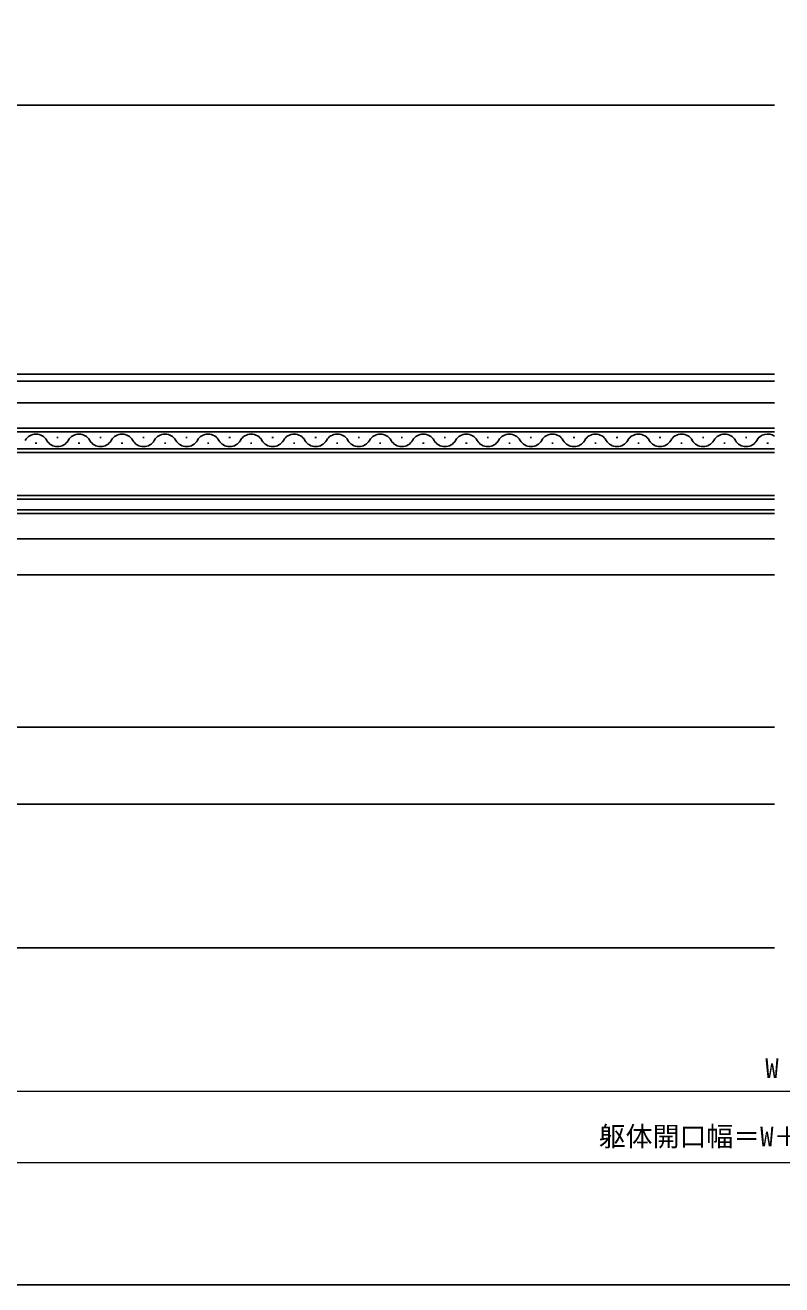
# Model space of a CAD drawing. Units: millimetres, scale not verified. Extents: x -437 to 438, y -681 to 679.
# Drawn here: x -209.7 to 1.3, y -681.2 to -329.9 of the extents above; entities that cross this region are included whole.
import ezdxf
from ezdxf.enums import TextEntityAlignment as Align

# ---------------------------------------------------------------- set-up
doc = ezdxf.new("R2010")
doc.units = ezdxf.units.MM
doc.header["$LTSCALE"] = 4
for name, color, linetype in [('0-3_YKK_12', 2, 'Continuous'), ('0-6_YKK_ZWAK', 7, 'Continuous'), ('0-7_YSS_K', 3, 'Continuous')]:
    doc.layers.add(name, color=color, linetype=linetype)
doc.layers.add('0-5_YKK_D', color=6, linetype='Continuous', lineweight=18)
doc.styles.add('ＭＳ ゴシック', font='')
doc.styles.get('ＭＳ ゴシック').set_extended_font_data('MS Gothic')

msp = doc.modelspace()

# ---------------------------------------------------------------- linework, layer by layer
at = {"layer": '0-3_YKK_12'}
for p, q in [((-0.8, -352.2), (-333.767, -352.2)), ((-302.067, -427.2), (-0.8, -427.2)), ((-278.067, -429.2), (-0.8, -429.2)), ((-278.267, -435.2), (-0.8, -435.2)), ((-292.767, -442.3), (-0.8, -442.3)), ((-0.8, -443.3), (-292.767, -443.3)), ((-200.889, -444.94), (-200.489, -444.94)), ((-188.889, -444.94), (-188.489, -444.94)), ((-176.889, -444.94), (-176.489, -444.94)), ((-164.889, -444.94), (-164.489, -444.94)), ((-152.889, -444.94), (-152.489, -444.94)), ((-140.889, -444.94), (-140.489, -444.94)), ((-128.889, -444.94), (-128.489, -444.94)), ((-116.889, -444.94), (-116.489, -444.94)), ((-104.889, -444.94), (-104.489, -444.94)), ((-92.889, -444.94), (-92.489, -444.94)), ((-80.889, -444.94), (-80.489, -444.94)), ((-68.889, -444.94), (-68.489, -444.94)), ((-56.889, -444.94), (-56.489, -444.94)), ((-44.889, -444.94), (-44.489, -444.94)), ((-32.889, -444.94), (-32.489, -444.94)), ((-20.889, -444.94), (-20.489, -444.94)), ((-8.889, -444.94), (-8.489, -444.94)), ((-292.767, -448.1), (-0.8, -448.1)), ((-206.889, -446.46), (-206.489, -446.46)), ((-194.889, -446.46), (-194.489, -446.46)), ((-182.889, -446.46), (-182.489, -446.46)), ((-170.889, -446.46), (-170.489, -446.46)), ((-0.8, -449.1), (-166.726, -449.1)), ((-158.889, -446.46), (-158.489, -446.46)), ((-146.889, -446.46), (-146.489, -446.46)), ((-134.889, -446.46), (-134.489, -446.46)), ((-122.889, -446.46), (-122.489, -446.46)), ((-110.889, -446.46), (-110.489, -446.46)), ((-98.889, -446.46), (-98.489, -446.46)), ((-86.889, -446.46), (-86.489, -446.46)), ((-74.889, -446.46), (-74.489, -446.46)), ((-62.889, -446.46), (-62.489, -446.46)), ((-50.889, -446.46), (-50.489, -446.46)), ((-38.889, -446.46), (-38.489, -446.46)), ((-26.889, -446.46), (-26.489, -446.46)), ((-14.889, -446.46), (-14.489, -446.46)), ((-2.889, -446.46), (-2.489, -446.46)), ((-0.8, -461.1), (-292.767, -461.1)), ((-0.8, -462.1), (-292.767, -462.1)), ((-0.8, -465.1), (-292.767, -465.1)), ((-0.8, -466.1), (-292.767, -466.1)), ((-278.267, -473.2), (-0.8, -473.2)), ((-277.767, -483.2), (-0.8, -483.2)), ((-296.767, -525.7), (-0.8, -525.7)), ((-297.267, -547.2), (-0.8, -547.2))]:
    msp.add_line(p, q, dxfattribs=at)
msp.add_lwpolyline([(-0.8, -449.1), (-292.767, -449.1), (-292.767, -442.3)], dxfattribs=at)
for centre, start, end in [((-206.689, -447.377), 29.20254, 150.79746), ((-200.689, -444.023), 209.20254, 330.79746), ((-194.689, -447.377), 29.20254, 150.79746), ((-188.689, -444.023), 209.20254, 330.79746), ((-182.689, -447.377), 29.20254, 150.79746), ((-176.689, -444.023), 209.20254, 330.79746), ((-170.689, -447.377), 29.20254, 150.79746), ((-164.689, -444.023), 209.20254, 330.79746), ((-158.689, -447.377), 29.20254, 150.79746), ((-152.689, -444.023), 209.20254, 330.79746), ((-146.689, -447.377), 29.20254, 150.79746), ((-140.689, -444.023), 209.20254, 330.79746), ((-134.689, -447.377), 29.20254, 150.79746), ((-128.689, -444.023), 209.20254, 330.79746), ((-122.689, -447.377), 29.20254, 150.79746), ((-116.689, -444.023), 209.20254, 330.79746), ((-110.689, -447.377), 29.20254, 150.79746), ((-104.689, -444.023), 209.20254, 330.79746), ((-98.689, -447.377), 29.20254, 150.79746), ((-92.689, -444.023), 209.20254, 330.79746), ((-86.689, -447.377), 29.20254, 150.79746), ((-80.689, -444.023), 209.20254, 330.79746), ((-74.689, -447.377), 29.20254, 150.79746), ((-68.689, -444.023), 209.20254, 330.79746), ((-62.689, -447.377), 29.20254, 150.79746), ((-56.689, -444.023), 209.20254, 330.79746), ((-50.689, -447.377), 29.20254, 150.79746), ((-44.689, -444.023), 209.20254, 330.79746), ((-38.689, -447.377), 29.20254, 150.79746), ((-32.689, -444.023), 209.20254, 330.79746), ((-26.689, -447.377), 29.20254, 150.79746), ((-20.689, -444.023), 209.20254, 330.79746), ((-14.689, -447.377), 29.20254, 150.79746), ((-8.689, -444.023), 209.20254, 330.79746), ((-2.689, -447.377), 56.6523, 150.79746)]:
    msp.add_arc(centre, 3.437, start, end, dxfattribs=at)
at = {"layer": '0-5_YKK_D'}
for p, q in [((-289.767, -627.2), (291.167, -627.2)), ((358.167, -647.2), (-356.767, -647.2))]:
    msp.add_line(p, q, dxfattribs=at)
at = {"layer": '0-6_YKK_ZWAK'}
msp.add_lwpolyline([(-436.8, -681.2), (438.2, -681.2), (438.2, 643.8)], dxfattribs=at)
at = {"layer": '0-7_YSS_K'}
msp.add_line((-296.767, -587.2), (-0.8, -587.2), dxfattribs=at)

# ---------------------------------------------------------------- texts
at = {"layer": '0-5_YKK_D', "style": 'ＭＳ ゴシック'}
for s, p in [('W', (-3.348, -625.2)), ('躯体開口幅＝W＋120', (-49.776, -644.22))]:
    msp.add_text(s, height=5.499, dxfattribs=at).set_placement(p, align=Align.BOTTOM_LEFT)

doc.saveas('drawing.dxf')
